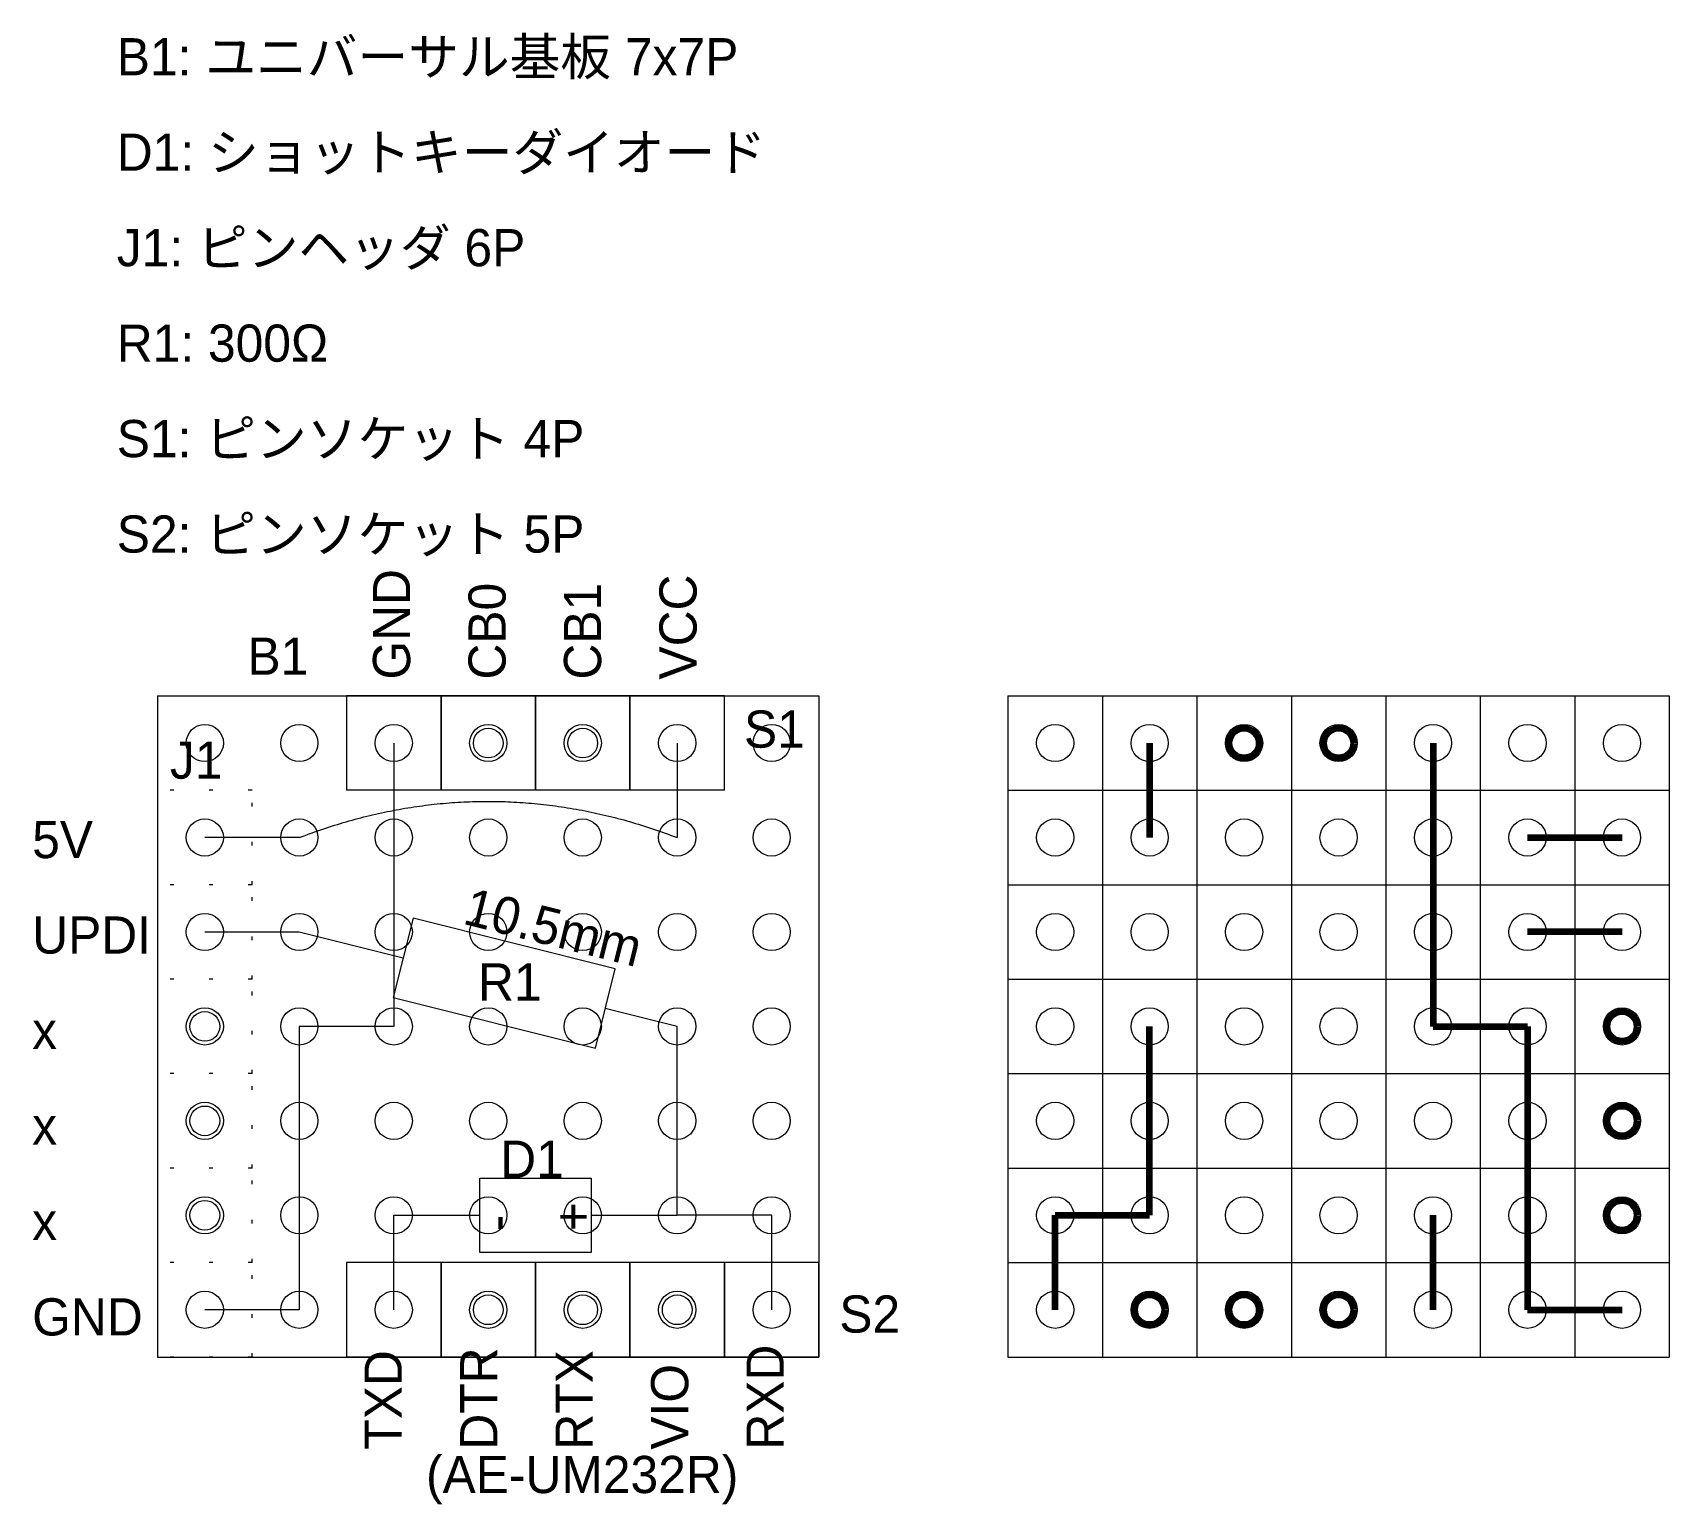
# Model space of a CAD drawing. Extents: x 53.2 to 97.1, y 86.6 to 126.2.
import ezdxf

# ---------------------------------------------------------------- set-up
doc = ezdxf.new("R2010")
doc.units = 0
doc.linetypes.add('DOTTINY', pattern=[0.9525, 0, -0.9525])
doc.layers.get('0').update_dxf_attribs({"linetype": 'CONTINUOUS', "lineweight": 9})
doc.layers.add('0_GND', color=7, linetype='CONTINUOUS', lineweight=15)
doc.layers.add('5V line', color=1, linetype='CONTINUOUS', lineweight=15)
for name, color, linetype, lineweight, true_color in [('0_wire', 92, 'CONTINUOUS', 15, 0x00c800), ('diode', 212, 'CONTINUOUS', 15, 0xde00de), ('resister', 132, 'CONTINUOUS', 15, 0x00dede), ('socket_header', 56, 'CONTINUOUS', 15, 0x808000), ('universal_board', 253, 'CONTINUOUS', 15, 0xa0a0a4)]:
    doc.layers.add(name, color=color, linetype=linetype, lineweight=lineweight, true_color=true_color)
doc.styles.add('kst32b', font='kst32b')
doc.styles.add('unicode', font='unicode')

msp = doc.modelspace()

# ---------------------------------------------------------------- linework, layer by layer
at = {"layer": '0_GND'}
for p, q in [((62.86, 107.12), (62.86, 99.5)), ((62.86, 99.5), (60.32, 99.5)), ((60.32, 99.5), (60.32, 91.88)), ((60.32, 91.88), (57.78, 91.88))]:
    msp.add_line(p, q, dxfattribs=at)
at = {"layer": '0_GND', "lineweight": 200}
for p, q in [((90.8, 107.12), (90.8, 99.5)), ((90.8, 99.5), (93.34, 99.5)), ((93.34, 99.5), (93.34, 91.88)), ((93.34, 91.88), (95.88, 91.88))]:
    msp.add_line(p, q, dxfattribs=at)
at = {"layer": '0_wire'}
for p, q in [((57.78, 102.04), (60.32, 102.04)), ((70.48, 94.42), (70.48, 99.5)), ((62.86, 91.88), (62.86, 94.42)), ((73.02, 94.42), (70.48, 94.42)), ((73.02, 91.88), (73.02, 94.42))]:
    msp.add_line(p, q, dxfattribs=at)
at = {"layer": '0_wire', "lineweight": 200}
for p, q in [((95.88, 102.04), (93.34, 102.04)), ((83.18, 94.42), (83.18, 99.5)), ((80.64, 91.88), (80.64, 94.42)), ((80.64, 94.42), (83.18, 94.42)), ((90.8, 91.88), (90.8, 94.42))]:
    msp.add_line(p, q, dxfattribs=at)
at = {"layer": '0_wire'}
for centre in [(65.4, 107.12), (67.94, 107.12), (57.78, 99.5), (57.78, 96.96), (57.78, 94.42), (65.4, 91.88), (67.94, 91.88), (70.48, 91.88)]:
    msp.add_circle(centre, 0.4, dxfattribs=at)
at = {"layer": '0_wire', "lineweight": 200}
for centre in [(85.72, 107.12), (88.26, 107.12), (95.88, 99.5), (95.88, 96.96), (95.88, 94.42), (83.18, 91.88), (85.72, 91.88), (88.26, 91.88)]:
    msp.add_circle(centre, 0.4, dxfattribs=at)
at = {"layer": '5V line'}
for p, q in [((70.48, 107.12), (70.48, 104.58)), ((60.32, 104.58), (57.78, 104.58))]:
    msp.add_line(p, q, dxfattribs=at)
at = {"layer": '5V line', "lineweight": 200}
for p, q in [((83.18, 107.12), (83.18, 104.58)), ((93.34, 104.58), (95.88, 104.58))]:
    msp.add_line(p, q, dxfattribs=at)
at = {"layer": 'diode'}
for p, q in [((65.17, 93.42), (65.17, 95.42)), ((65.17, 95.42), (68.17, 95.42)), ((68.17, 95.42), (68.17, 93.42)), ((62.86, 94.42), (65.17, 94.42)), ((68.17, 94.42), (70.48, 94.42)), ((68.17, 93.42), (65.17, 93.42))]:
    msp.add_line(p, q, dxfattribs=at)
at = {"layer": 'resister'}
for p, q in [((63.38, 102.409), (62.847, 100.274)), ((68.813, 101.051), (63.38, 102.409)), ((60.32, 102.04), (63.114, 101.342)), ((68.28, 98.916), (68.813, 101.051)), ((62.847, 100.274), (68.28, 98.916)), ((70.48, 99.5), (68.546, 99.983))]:
    msp.add_line(p, q, dxfattribs=at)
msp.add_open_spline([(60.32, 104.58), (65.38, 106.526), (70.48, 104.58)], degree=2, dxfattribs=at)
at = {"layer": 'socket_header'}
for p, q in [((61.59, 108.39), (61.59, 105.85)), ((64.13, 108.39), (61.59, 108.39)), ((64.13, 105.85), (64.13, 108.39)), ((64.13, 108.39), (64.13, 105.85)), ((66.67, 108.39), (64.13, 108.39)), ((66.67, 105.85), (66.67, 108.39)), ((66.67, 108.39), (66.67, 105.85)), ((69.21, 108.39), (66.67, 108.39)), ((69.21, 105.85), (69.21, 108.39)), ((69.21, 108.39), (69.21, 105.85)), ((71.75, 108.39), (69.21, 108.39)), ((71.75, 105.85), (71.75, 108.39)), ((64.13, 105.85), (61.59, 105.85)), ((66.67, 105.85), (64.13, 105.85)), ((69.21, 105.85), (66.67, 105.85)), ((71.75, 105.85), (69.21, 105.85)), ((61.59, 93.15), (61.59, 90.61)), ((64.13, 93.15), (61.59, 93.15)), ((64.13, 90.61), (64.13, 93.15)), ((64.13, 93.15), (64.13, 90.61)), ((66.67, 93.15), (64.13, 93.15)), ((66.67, 90.61), (66.67, 93.15)), ((66.67, 93.15), (66.67, 90.61)), ((69.21, 93.15), (66.67, 93.15)), ((69.21, 90.61), (69.21, 93.15)), ((69.21, 93.15), (69.21, 90.61)), ((71.75, 93.15), (69.21, 93.15)), ((71.75, 90.61), (71.75, 93.15)), ((71.75, 93.15), (71.75, 90.61)), ((74.29, 93.15), (71.75, 93.15)), ((74.29, 90.61), (74.29, 93.15)), ((64.13, 90.61), (61.59, 90.61)), ((66.67, 90.61), (64.13, 90.61)), ((69.21, 90.61), (66.67, 90.61)), ((71.75, 90.61), (69.21, 90.61)), ((74.29, 90.61), (71.75, 90.61))]:
    msp.add_line(p, q, dxfattribs=at)
at = {"layer": 'socket_header', "linetype": 'DOTTINY'}
for p, q in [((56.51, 105.85), (56.51, 103.31)), ((59.05, 105.85), (56.51, 105.85)), ((59.05, 103.31), (59.05, 105.85)), ((56.51, 103.31), (56.51, 100.77)), ((59.05, 103.31), (56.51, 103.31)), ((59.05, 103.31), (56.51, 103.31)), ((59.05, 100.77), (59.05, 103.31)), ((59.05, 100.77), (56.51, 100.77)), ((59.05, 100.77), (56.51, 100.77)), ((59.05, 98.23), (59.05, 100.77)), ((56.51, 98.23), (56.51, 95.69)), ((59.05, 98.23), (56.51, 98.23)), ((59.05, 98.23), (56.51, 98.23)), ((59.05, 95.69), (59.05, 98.23)), ((56.51, 95.69), (56.51, 93.15)), ((59.05, 95.69), (56.51, 95.69)), ((59.05, 95.69), (56.51, 95.69)), ((59.05, 93.15), (59.05, 95.69)), ((56.51, 93.15), (56.51, 90.61)), ((59.05, 93.15), (56.51, 93.15)), ((59.05, 93.15), (56.51, 93.15)), ((59.05, 90.61), (59.05, 93.15)), ((59.05, 90.61), (56.51, 90.61))]:
    msp.add_line(p, q, dxfattribs=at)
at = {"layer": 'socket_header', "linetype": 'DOTTINY', "lineweight": 15}
msp.add_line((56.51, 100.77), (56.51, 98.23), dxfattribs=at)
at = {"layer": 'universal_board'}
for p, q in [((56.51, 108.39), (56.51, 90.61)), ((56.51, 108.39), (74.29, 108.39)), ((74.29, 108.39), (74.29, 90.61)), ((79.37, 108.39), (79.37, 90.61)), ((79.37, 108.39), (97.15, 108.39)), ((81.91, 108.39), (81.91, 90.61)), ((84.45, 108.39), (84.45, 90.61)), ((86.99, 108.39), (86.99, 90.61)), ((89.53, 108.39), (89.53, 90.61)), ((92.07, 108.39), (92.07, 90.61)), ((94.61, 108.39), (94.61, 90.61)), ((97.15, 108.39), (97.15, 90.61)), ((79.37, 105.85), (97.15, 105.85)), ((79.37, 103.31), (97.15, 103.31)), ((79.37, 100.77), (97.15, 100.77)), ((79.37, 98.23), (97.15, 98.23)), ((79.37, 95.69), (97.15, 95.69)), ((79.37, 93.15), (97.15, 93.15)), ((56.51, 90.61), (74.29, 90.61)), ((79.37, 90.61), (97.15, 90.61))]:
    msp.add_line(p, q, dxfattribs=at)
for centre in [(57.78, 107.12), (60.32, 107.12), (62.86, 107.12), (65.4, 107.12), (67.94, 107.12), (70.48, 107.12), (73.02, 107.12), (80.64, 107.12), (83.18, 107.12), (85.72, 107.12), (88.26, 107.12), (90.8, 107.12), (93.34, 107.12), (95.88, 107.12), (57.78, 104.58), (60.32, 104.58), (62.86, 104.58), (65.4, 104.58), (67.94, 104.58), (70.48, 104.58), (73.02, 104.58), (80.64, 104.58), (83.18, 104.58), (85.72, 104.58), (88.26, 104.58), (90.8, 104.58), (93.34, 104.58), (95.88, 104.58), (57.78, 102.04), (60.32, 102.04), (62.86, 102.04), (65.4, 102.04), (67.94, 102.04), (70.48, 102.04), (73.02, 102.04), (80.64, 102.04), (83.18, 102.04), (85.72, 102.04), (88.26, 102.04), (90.8, 102.04), (93.34, 102.04), (95.88, 102.04), (57.78, 99.5), (60.32, 99.5), (62.86, 99.5), (65.4, 99.5), (67.94, 99.5), (70.48, 99.5), (73.02, 99.5), (80.64, 99.5), (83.18, 99.5), (85.72, 99.5), (88.26, 99.5), (90.8, 99.5), (93.34, 99.5), (95.88, 99.5), (57.78, 96.96), (60.32, 96.96), (62.86, 96.96), (65.4, 96.96), (67.94, 96.96), (70.48, 96.96), (73.02, 96.96), (80.64, 96.96), (83.18, 96.96), (85.72, 96.96), (88.26, 96.96), (90.8, 96.96), (93.34, 96.96), (95.88, 96.96), (57.78, 94.42), (60.32, 94.42), (62.86, 94.42), (65.4, 94.42), (67.94, 94.42), (70.48, 94.42), (73.02, 94.42), (80.64, 94.42), (83.18, 94.42), (85.72, 94.42), (88.26, 94.42), (90.8, 94.42), (93.34, 94.42), (95.88, 94.42), (57.78, 91.88), (60.32, 91.88), (62.86, 91.88), (65.4, 91.88), (67.94, 91.88), (70.48, 91.88), (73.02, 91.88), (80.64, 91.88), (83.18, 91.88), (85.72, 91.88), (88.26, 91.88), (90.8, 91.88), (93.34, 91.88), (95.88, 91.88)]:
    msp.add_circle(centre, 0.5, dxfattribs=at)

# ---------------------------------------------------------------- texts
at = {"insert": (55.413, 119.108), "char_height": 1, "width": 17.61333, "attachment_point": 4, "line_spacing_factor": 1.54, "style": 'kst32b'}
msp.add_mtext('B1: ユニバーサル基板 7x7P\\PD1: ショットキーダイオード\\PJ1: ピンヘッダ 6P\\PR1: 300Ω\\PS1: ピンソケット 4P\\PS2: ピンソケット 5P', dxfattribs=at)
at = {"layer": 'diode', "insert": (65.721, 95.93), "char_height": 1, "width": 1.16667, "attachment_point": 4, "line_spacing_factor": 1.54, "style": 'kst32b'}
msp.add_mtext('D1', dxfattribs=at)
at = {"layer": 'diode', "char_height": 1, "width": 0.44444, "attachment_point": 4, "rotation": 90, "line_spacing_factor": 1.54, "style": 'unicode'}
for s, insert in [('+', (67.673, 93.992)), ('-', (65.614, 93.992))]:
    msp.add_mtext(s, dxfattribs=dict(at, insert=insert))
at = {"layer": 'resister', "insert": (64.805, 102.746), "char_height": 1, "width": 3.85444, "attachment_point": 4, "rotation": 345.964, "line_spacing_factor": 1.54, "style": 'kst32b'}
msp.add_mtext('10.5mm', dxfattribs=at)
at = {"layer": 'resister', "insert": (65.125, 100.696), "char_height": 1, "width": 1.20222, "attachment_point": 4, "line_spacing_factor": 1.54, "style": 'kst32b'}
msp.add_mtext('R1', dxfattribs=at)
at = {"layer": 'socket_header', "char_height": 1, "width": 2.12667, "attachment_point": 4, "rotation": 90, "line_spacing_factor": 1.54, "style": 'kst32b'}
for s, insert in [('GND\\PCB0\\PCB1\\PVCC', (66.658, 108.828)), ('TXD\\PDTR\\PRTX\\PVIO\\PRXD', (67.71, 88.119))]:
    msp.add_mtext(s, dxfattribs=dict(at, insert=insert))
at = {"layer": 'socket_header', "char_height": 1, "attachment_point": 4, "line_spacing_factor": 1.54, "style": 'kst32b'}
for s, insert, width in [('S1', (72.275, 107.489), 1.16667), ('J1', (56.843, 106.655), 1.13222), ('5V\\PUPDI\\Px\\Px\\Px\\PGND', (53.139, 98.1), 2.70222), ('S2', (74.837, 91.759), 1.27111), ('(AE-UM232R)', (63.727, 87.3), 7.88556)]:
    msp.add_mtext(s, dxfattribs=dict(at, insert=insert, width=width))
at = {"layer": 'universal_board', "insert": (58.926, 109.457), "char_height": 1, "width": 1.20222, "attachment_point": 4, "line_spacing_factor": 1.54, "style": 'kst32b'}
msp.add_mtext('B1', dxfattribs=at)

doc.saveas('drawing.dxf')
